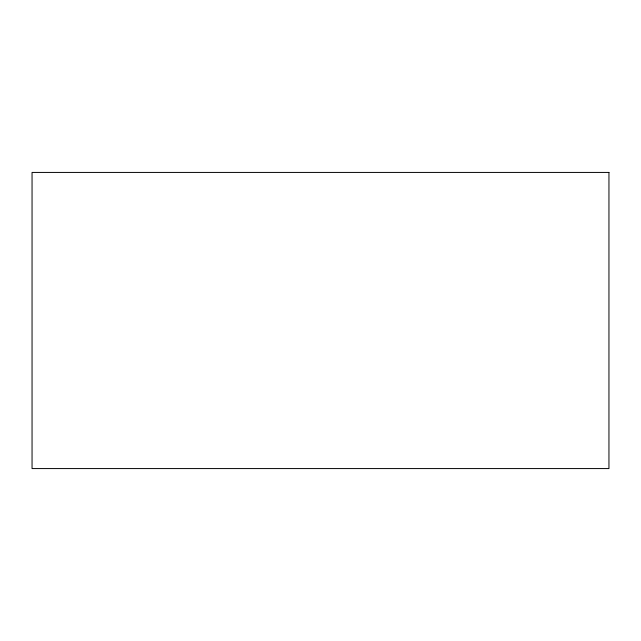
<?xml version="1.0" encoding="UTF-8"?>
<svg xmlns="http://www.w3.org/2000/svg" width="641" height="641" viewBox="0 0 641 641"><rect width="100%" height="100%" fill="white"/><g stroke="black" fill="none" stroke-linecap="round" stroke-linejoin="round"><path stroke-width="0.96" d="M608.95 172.429L32.05 172.429L32.05 468.571L608.95 468.571L608.95 172.429"/></g></svg>
